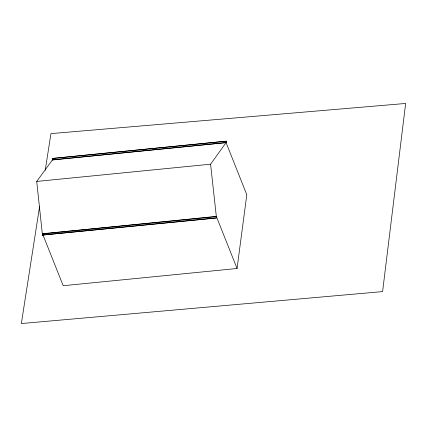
<?xml version="1.0" encoding="UTF-8"?>
<svg xmlns="http://www.w3.org/2000/svg" width="427" height="427" viewBox="0 0 427 427"><rect width="100%" height="100%" fill="white"/><g stroke="black" fill="none" stroke-linecap="round" stroke-linejoin="round"><path stroke-width="0.64" d="M216.372 217.866L42.284 235.08L216.34 218.042L216.409 217.765M42.588 234.674L42.353 235.085M52.286 159.981L226.342 142.543M216.468 217.701L216.441 217.247M226.379 142.223L226.273 142.821L226.086 142.522M226.401 142.479L226.374 142.026M42.289 234.973L42.481 235.272L36.722 181.427L52.446 159.874L52.516 159.255M237.06 268.487L246.801 194.723L226.064 142.623L210.58 164.198L216.324 216.388L237.06 268.487L63.196 285.716L43.1 235.218M39.578 206.567L21.35 323.543L382.597 291.598L405.65 103.457L50.941 133.619L45.209 170.421M52.468 158.849L52.382 158.422L226.246 141.193L226.326 141.62M52.51 159.874L52.382 158.422M42.492 233.889L216.324 216.388M226.246 141.193L52.366 158.508M52.206 159.853L226.08 142.629M36.722 181.427L210.58 164.198M42.433 233.729L216.35 216.66M42.54 233.612L42.935 234.594L42.465 233.617M226.305 141.364L226.358 141.823M216.42 216.793L216.478 217.498M42.561 234.023L42.62 234.492"/></g></svg>
